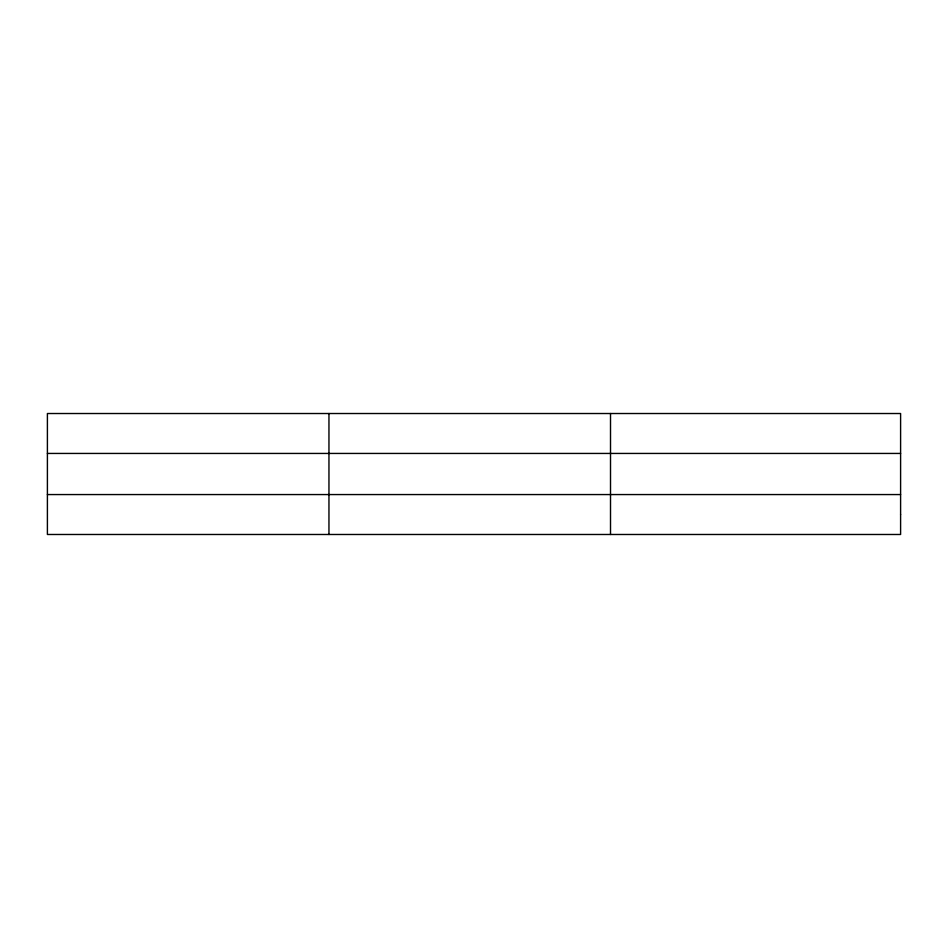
<?xml version="1.0" encoding="UTF-8"?>
<svg xmlns="http://www.w3.org/2000/svg" width="948" height="948" viewBox="0 0 948 948"><rect width="100%" height="100%" fill="white"/><g stroke="black" fill="none" stroke-linecap="round" stroke-linejoin="round"><path stroke-width="1.42" d="M328.956 534.482L328.956 413.518M610.512 534.482L610.512 413.518M47.4 453.44L900.6 453.44M47.4 494.56L900.6 494.56M900.6 514.527L900.6 534.482L47.4 534.482L47.4 413.518L900.6 413.518L900.6 514.527"/></g></svg>
